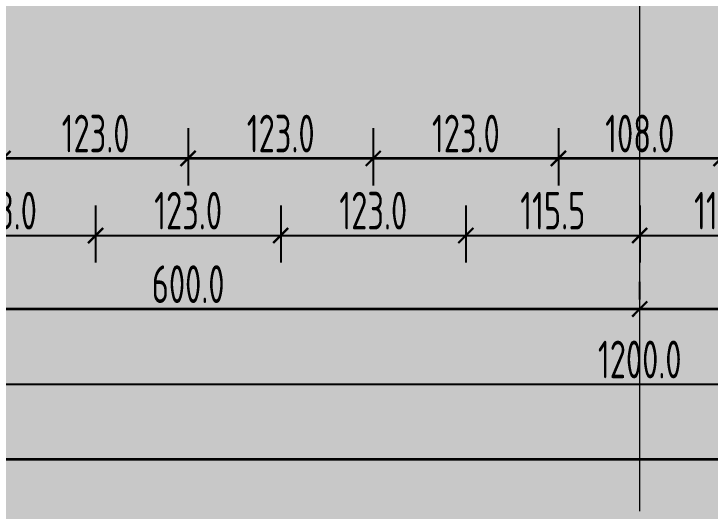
# Model space of a CAD drawing. Extents: x 6529560 to 6558080, y 5579316 to 5588131.
# Drawn here: x 6543831.142 to 6543835.767, y 5579599.626 to 5579602.927 of the extents above; entities that cross this region are included whole.
import ezdxf

# ---------------------------------------------------------------- set-up
doc = ezdxf.new("R2010")
doc.units = 0
doc.header["$MEASUREMENT"] = 0
doc.header["$PDSIZE"] = -5
doc.linetypes.add('ACAD_ISO10W100', pattern=[18, 12, -3, 0, -3])
doc.layers.get('0').update_dxf_attribs({"color": 2, "linetype": 'CONTINUOUS', "lineweight": 5})
doc.layers.get('Defpoints').update_dxf_attribs({"linetype": 'CONTINUOUS'})
for name, color, linetype, lineweight in [('arch_osie', 181, 'CONTINUOUS', 5), ('arch_powierzchnia', 6, 'CONTINUOUS', 35), ('arch_wymiary', 2, 'CONTINUOUS', 13)]:
    doc.layers.add(name, color=color, linetype=linetype, lineweight=lineweight)
doc.styles.add('ISO8', font='iso8.shx', dxfattribs={"width": 0.7})
doc.styles.add('ROMANS', font='romans.shx', dxfattribs={"width": 0.8})
doc.dimstyles.new('biura', dxfattribs={"dimtxt": 0.25, "dimasz": 0.1, "dimexe": 0.18, "dimexo": 0.0625, "dimgap": 0.04, "dimtad": 1, "dimdec": 1, "dimlfac": 100, "dimzin": 0, "dimdsep": 46, "dimtxsty": 'ISO8', "dimblk": 'ARCHTICK', "dimcen": 0.09, "dimadec": 0, "dimazin": 0, "dimtfac": 1, "dimtdec": 1, "dimtix": 1, "dimtofl": 0, "dimtmove": 0, "dimatfit": 3, "dimldrblk": 'ARCHTICK', "dimfxl": 0.2, "dimfxlon": 1, "dimtolj": 1, "dimtzin": 0, "dimarcsym": 0})
doc.dimstyles.new('D-GB-50', dxfattribs={"dimscale": 50, "dimtxt": 2.5, "dimasz": 2.5, "dimexe": 1, "dimexo": 2, "dimtad": 1, "dimdec": 0, "dimtxsty": 'ROMANS', "dimblk": 'OBLIQUE', "dimcen": 2.5, "dimdle": 1, "dimclrd": 256, "dimclre": 256, "dimclrt": 2, "dimadec": 0, "dimazin": 0, "dimtfac": 1, "dimtdec": 0, "dimtix": 1, "dimtmove": 2, "dimatfit": 3, "dimfxl": 1, "dimarcsym": 0})

# ---------------------------------------------------------------- blocks, each defined once
blk = doc.blocks.new('_ArchTick')
at = {"color": 0, "linetype": 'ByBlock', "const_width": 0.15}
blk.add_lwpolyline([(-0.5, -0.5), (0.5, 0.5)], dxfattribs=at)
blk = doc.blocks.new('*D514')
at = {"layer": 'arch_wymiary', "color": 0, "lineweight": -2, "transparency": 16777216}
for p, q in [((6543745.299701357, 5579600.167649211), (6543745.299701357, 5579599.787649211)), ((6543853.299701356, 5579600.167649211), (6543853.299701356, 5579599.787649211)), ((6543745.299701357, 5579599.967649211), (6543853.299701356, 5579599.967649211))]:
    blk.add_line(p, q, dxfattribs=at)
at = {"layer": 'Defpoints', "color": 0, "transparency": 16777216}
for p in [(6543745.299701357, 5579601.967649211), (6543853.299701356, 5579601.967638508), (6543853.299701356, 5579599.967649211)]:
    blk.add_point(p, dxfattribs=at)
at = {"layer": 'arch_wymiary', "color": 0, "lineweight": -2, "transparency": 16777216, "xscale": 0.1, "yscale": 0.1, "zscale": 0.1, "rotation": 180}
blk.add_blockref('_ArchTick', (6543745.299701357, 5579599.967649211), dxfattribs=at)
at = {"layer": 'arch_wymiary', "color": 0, "lineweight": -2, "transparency": 16777216, "xscale": 0.1, "yscale": 0.1, "zscale": 0.1}
blk.add_blockref('_ArchTick', (6543853.299701356, 5579599.967649211), dxfattribs=at)
at = {"layer": 'arch_wymiary', "color": 0, "transparency": 16777216, "insert": (6543799.299701357, 5579600.132649211), "char_height": 0.25, "attachment_point": 5, "style": 'ISO8'}
blk.add_mtext('\\A1;10800.0', dxfattribs=at)
blk = doc.blocks.new('*D522')
at = {"layer": 'arch_wymiary', "color": 0, "lineweight": -2, "transparency": 16777216}
for p, q in [((6543829.299701357, 5579600.667504827), (6543829.299701357, 5579600.287504827)), ((6543841.299701356, 5579600.667504827), (6543841.299701356, 5579600.287504827)), ((6543829.299701357, 5579600.467504826), (6543841.299701356, 5579600.467504826))]:
    blk.add_line(p, q, dxfattribs=at)
at = {"layer": 'Defpoints', "color": 0, "transparency": 16777216}
for p in [(6543829.299701357, 5579601.467504826), (6543841.299701356, 5579601.467504826), (6543841.299701356, 5579600.467504826)]:
    blk.add_point(p, dxfattribs=at)
at = {"layer": 'arch_wymiary', "color": 0, "lineweight": -2, "transparency": 16777216, "xscale": 0.1, "yscale": 0.1, "zscale": 0.1, "rotation": 180}
blk.add_blockref('_ArchTick', (6543829.299701357, 5579600.467504826), dxfattribs=at)
at = {"layer": 'arch_wymiary', "color": 0, "lineweight": -2, "transparency": 16777216, "xscale": 0.1, "yscale": 0.1, "zscale": 0.1}
blk.add_blockref('_ArchTick', (6543841.299701356, 5579600.467504826), dxfattribs=at)
at = {"layer": 'arch_wymiary', "color": 0, "transparency": 16777216, "insert": (6543835.299701357, 5579600.632504827), "char_height": 0.25, "attachment_point": 5, "style": 'ISO8'}
blk.add_mtext('\\A1;1200.0', dxfattribs=at)
blk = doc.blocks.new('*D526')
at = {"layer": 'arch_wymiary', "color": 0, "lineweight": -2, "transparency": 16777216}
for p, q in [((6543835.299701322, 5579601.030149212), (6543835.299701322, 5579601.14764921)), ((6543841.299701254, 5579601.02263027), (6543841.299701254, 5579601.14764921)), ((6543841.299701254, 5579600.967649211), (6543835.299701322, 5579600.967649211))]:
    blk.add_line(p, q, dxfattribs=at)
at = {"layer": 'Defpoints', "color": 0, "transparency": 16777216}
for p in [(6543835.299701322, 5579600.967649211), (6543835.299701322, 5579600.967649211), (6543841.299701254, 5579600.960130269)]:
    blk.add_point(p, dxfattribs=at)
at = {"layer": 'arch_wymiary', "color": 0, "lineweight": -2, "transparency": 16777216, "xscale": 0.1, "yscale": 0.1, "zscale": 0.1, "rotation": 180}
blk.add_blockref('_ArchTick', (6543835.299701322, 5579600.967649211), dxfattribs=at)
at = {"layer": 'arch_wymiary', "color": 0, "lineweight": -2, "transparency": 16777216, "xscale": 0.1, "yscale": 0.1, "zscale": 0.1}
blk.add_blockref('_ArchTick', (6543841.299701254, 5579600.967649211), dxfattribs=at)
at = {"layer": 'arch_wymiary', "color": 0, "transparency": 16777216, "insert": (6543838.299701288, 5579601.13264921), "char_height": 0.25, "attachment_point": 5, "style": 'ISO8'}
blk.add_mtext('\\A1;600.0', dxfattribs=at)
blk = doc.blocks.new('*D527')
at = {"layer": 'arch_wymiary', "color": 0, "lineweight": -2, "transparency": 16777216}
for p, q in [((6543835.299701322, 5579601.030149212), (6543835.299701322, 5579601.14764921)), ((6543835.299701322, 5579600.967649211), (6543829.299701254, 5579600.967649211)), ((6543829.299701254, 5579600.905149805), (6543829.299701254, 5579600.787649211))]:
    blk.add_line(p, q, dxfattribs=at)
at = {"layer": 'Defpoints', "color": 0, "transparency": 16777216}
for p in [(6543829.299701254, 5579600.967649806), (6543829.299701254, 5579600.967649211), (6543835.299701322, 5579600.967649211)]:
    blk.add_point(p, dxfattribs=at)
at = {"layer": 'arch_wymiary', "color": 0, "lineweight": -2, "transparency": 16777216, "xscale": 0.1, "yscale": 0.1, "zscale": 0.1, "rotation": 180}
blk.add_blockref('_ArchTick', (6543829.299701254, 5579600.967649211), dxfattribs=at)
at = {"layer": 'arch_wymiary', "color": 0, "lineweight": -2, "transparency": 16777216, "xscale": 0.1, "yscale": 0.1, "zscale": 0.1}
blk.add_blockref('_ArchTick', (6543835.299701322, 5579600.967649211), dxfattribs=at)
at = {"layer": 'arch_wymiary', "color": 0, "transparency": 16777216, "insert": (6543832.299701287, 5579601.13264921), "char_height": 0.25, "attachment_point": 5, "style": 'ISO8'}
blk.add_mtext('\\A1;600.0', dxfattribs=at)
blk = doc.blocks.new('*D465')
at = {"layer": 'arch_wymiary', "color": 0, "lineweight": -2, "transparency": 16777216}
for p, q in [((6543830.45470173, 5579601.655712285), (6543830.45470173, 5579601.275712285)), ((6543831.684701729, 5579601.655712285), (6543831.684701729, 5579601.275712285)), ((6543830.45470173, 5579601.455712285), (6543831.684701729, 5579601.455712285))]:
    blk.add_line(p, q, dxfattribs=at)
at = {"layer": 'Defpoints', "color": 0, "transparency": 16777216}
for p in [(6543830.45470173, 5579603.661324249), (6543831.684701729, 5579603.661324249), (6543831.684701729, 5579601.455712285)]:
    blk.add_point(p, dxfattribs=at)
at = {"layer": 'arch_wymiary', "color": 0, "lineweight": -2, "transparency": 16777216, "xscale": 0.1, "yscale": 0.1, "zscale": 0.1, "rotation": 180}
blk.add_blockref('_ArchTick', (6543830.45470173, 5579601.455712285), dxfattribs=at)
at = {"layer": 'arch_wymiary', "color": 0, "lineweight": -2, "transparency": 16777216, "xscale": 0.1, "yscale": 0.1, "zscale": 0.1}
blk.add_blockref('_ArchTick', (6543831.684701729, 5579601.455712285), dxfattribs=at)
at = {"layer": 'arch_wymiary', "color": 0, "transparency": 16777216, "insert": (6543831.06970173, 5579601.620712285), "char_height": 0.25, "attachment_point": 5, "style": 'ISO8'}
blk.add_mtext('\\A1;123.0', dxfattribs=at)
blk = doc.blocks.new('*D478')
at = {"layer": 'arch_wymiary', "color": 0, "lineweight": -2, "transparency": 16777216}
for p, q in [((6543831.684701729, 5579601.655712285), (6543831.684701729, 5579601.275712285)), ((6543832.914701729, 5579601.655712285), (6543832.914701729, 5579601.275712285)), ((6543831.684701729, 5579601.455712285), (6543832.914701729, 5579601.455712285))]:
    blk.add_line(p, q, dxfattribs=at)
at = {"layer": 'Defpoints', "color": 0, "transparency": 16777216}
for p in [(6543832.914701729, 5579603.704785637), (6543831.684701729, 5579603.661324249), (6543832.914701729, 5579601.455712285)]:
    blk.add_point(p, dxfattribs=at)
at = {"layer": 'arch_wymiary', "color": 0, "lineweight": -2, "transparency": 16777216, "xscale": 0.1, "yscale": 0.1, "zscale": 0.1, "rotation": 180}
blk.add_blockref('_ArchTick', (6543831.684701729, 5579601.455712285), dxfattribs=at)
at = {"layer": 'arch_wymiary', "color": 0, "lineweight": -2, "transparency": 16777216, "xscale": 0.1, "yscale": 0.1, "zscale": 0.1}
blk.add_blockref('_ArchTick', (6543832.914701729, 5579601.455712285), dxfattribs=at)
at = {"layer": 'arch_wymiary', "color": 0, "transparency": 16777216, "insert": (6543832.299701729, 5579601.620712285), "char_height": 0.25, "attachment_point": 5, "style": 'ISO8'}
blk.add_mtext('\\A1;123.0', dxfattribs=at)
blk = doc.blocks.new('*D479')
at = {"layer": 'arch_wymiary', "color": 0, "lineweight": -2, "transparency": 16777216}
for p, q in [((6543832.914701729, 5579601.655712285), (6543832.914701729, 5579601.275712285)), ((6543834.144701731, 5579601.655712285), (6543834.144701731, 5579601.275712285)), ((6543832.914701729, 5579601.455712285), (6543834.144701731, 5579601.455712285))]:
    blk.add_line(p, q, dxfattribs=at)
at = {"layer": 'Defpoints', "color": 0, "transparency": 16777216}
for p in [(6543832.914701729, 5579603.704785637), (6543834.144701731, 5579603.704785637), (6543834.144701731, 5579601.455712285)]:
    blk.add_point(p, dxfattribs=at)
at = {"layer": 'arch_wymiary', "color": 0, "lineweight": -2, "transparency": 16777216, "xscale": 0.1, "yscale": 0.1, "zscale": 0.1, "rotation": 180}
blk.add_blockref('_ArchTick', (6543832.914701729, 5579601.455712285), dxfattribs=at)
at = {"layer": 'arch_wymiary', "color": 0, "lineweight": -2, "transparency": 16777216, "xscale": 0.1, "yscale": 0.1, "zscale": 0.1}
blk.add_blockref('_ArchTick', (6543834.144701731, 5579601.455712285), dxfattribs=at)
at = {"layer": 'arch_wymiary', "color": 0, "transparency": 16777216, "insert": (6543833.52970173, 5579601.620712285), "char_height": 0.25, "attachment_point": 5, "style": 'ISO8'}
blk.add_mtext('\\A1;123.0', dxfattribs=at)
blk = doc.blocks.new('*D480')
at = {"layer": 'arch_wymiary', "color": 0, "lineweight": -2, "transparency": 16777216}
for p, q in [((6543834.144701731, 5579601.655712285), (6543834.144701731, 5579601.275712285)), ((6543835.299701444, 5579601.655712285), (6543835.299701444, 5579601.275712285)), ((6543834.144701731, 5579601.455712285), (6543835.299701444, 5579601.455712285))]:
    blk.add_line(p, q, dxfattribs=at)
at = {"layer": 'Defpoints', "color": 0, "transparency": 16777216}
for p in [(6543834.144701731, 5579603.704785637), (6543835.299701444, 5579603.70477842), (6543835.299701444, 5579601.455712285)]:
    blk.add_point(p, dxfattribs=at)
at = {"layer": 'arch_wymiary', "color": 0, "lineweight": -2, "transparency": 16777216, "xscale": 0.1, "yscale": 0.1, "zscale": 0.1, "rotation": 180}
blk.add_blockref('_ArchTick', (6543834.144701731, 5579601.455712285), dxfattribs=at)
at = {"layer": 'arch_wymiary', "color": 0, "lineweight": -2, "transparency": 16777216, "xscale": 0.1, "yscale": 0.1, "zscale": 0.1}
blk.add_blockref('_ArchTick', (6543835.299701444, 5579601.455712285), dxfattribs=at)
at = {"layer": 'arch_wymiary', "color": 0, "transparency": 16777216, "insert": (6543834.722201587, 5579601.620712285), "char_height": 0.25, "attachment_point": 5, "style": 'ISO8'}
blk.add_mtext('\\A1;115.5', dxfattribs=at)
blk = doc.blocks.new('*D481')
at = {"layer": 'arch_wymiary', "color": 0, "lineweight": -2, "transparency": 16777216}
for p, q in [((6543835.299701444, 5579601.655712285), (6543835.299701444, 5579601.275712285)), ((6543836.454701871, 5579601.655712285), (6543836.454701871, 5579601.275712285)), ((6543835.299701444, 5579601.455712285), (6543836.454701871, 5579601.455712285))]:
    blk.add_line(p, q, dxfattribs=at)
at = {"layer": 'Defpoints', "color": 0, "transparency": 16777216}
for p in [(6543835.299701444, 5579603.70477842), (6543836.454701871, 5579603.704784283), (6543836.454701871, 5579601.455712285)]:
    blk.add_point(p, dxfattribs=at)
at = {"layer": 'arch_wymiary', "color": 0, "lineweight": -2, "transparency": 16777216, "xscale": 0.1, "yscale": 0.1, "zscale": 0.1, "rotation": 180}
blk.add_blockref('_ArchTick', (6543835.299701444, 5579601.455712285), dxfattribs=at)
at = {"layer": 'arch_wymiary', "color": 0, "lineweight": -2, "transparency": 16777216, "xscale": 0.1, "yscale": 0.1, "zscale": 0.1}
blk.add_blockref('_ArchTick', (6543836.454701871, 5579601.455712285), dxfattribs=at)
at = {"layer": 'arch_wymiary', "color": 0, "transparency": 16777216, "insert": (6543835.877201658, 5579601.620712285), "char_height": 0.25, "attachment_point": 5, "style": 'ISO8'}
blk.add_mtext('\\A1;115.5', dxfattribs=at)
blk = doc.blocks.new('*D421')
at = {"layer": 'arch_wymiary', "color": 0, "lineweight": -2, "transparency": 16777216}
for p, q in [((6543831.069701728, 5579602.167649211), (6543831.069701728, 5579601.78764921)), ((6543832.299701729, 5579602.167649211), (6543832.299701729, 5579601.78764921)), ((6543831.069701728, 5579601.967649211), (6543832.299701729, 5579601.967649211))]:
    blk.add_line(p, q, dxfattribs=at)
at = {"layer": 'Defpoints', "color": 0, "transparency": 16777216}
for p in [(6543831.069701728, 5579604.147640493), (6543832.299701729, 5579604.147640493), (6543832.299701729, 5579601.967649211)]:
    blk.add_point(p, dxfattribs=at)
at = {"layer": 'arch_wymiary', "color": 0, "lineweight": -2, "transparency": 16777216, "xscale": 0.1, "yscale": 0.1, "zscale": 0.1, "rotation": 180}
blk.add_blockref('_ArchTick', (6543831.069701728, 5579601.967649211), dxfattribs=at)
at = {"layer": 'arch_wymiary', "color": 0, "lineweight": -2, "transparency": 16777216, "xscale": 0.1, "yscale": 0.1, "zscale": 0.1}
blk.add_blockref('_ArchTick', (6543832.299701729, 5579601.967649211), dxfattribs=at)
at = {"layer": 'arch_wymiary', "color": 0, "transparency": 16777216, "insert": (6543831.684701729, 5579602.132649211), "char_height": 0.25, "attachment_point": 5, "style": 'ISO8'}
blk.add_mtext('\\A1;123.0', dxfattribs=at)
blk = doc.blocks.new('*D422')
at = {"layer": 'arch_wymiary', "color": 0, "lineweight": -2, "transparency": 16777216}
for p, q in [((6543832.299701729, 5579602.167649211), (6543832.299701729, 5579601.78764921)), ((6543833.52970173, 5579602.167649211), (6543833.52970173, 5579601.78764921)), ((6543832.299701729, 5579601.967649211), (6543833.52970173, 5579601.967649211))]:
    blk.add_line(p, q, dxfattribs=at)
at = {"layer": 'Defpoints', "color": 0, "transparency": 16777216}
for p in [(6543832.299701729, 5579604.147640493), (6543833.52970173, 5579604.147640493), (6543833.52970173, 5579601.967649211)]:
    blk.add_point(p, dxfattribs=at)
at = {"layer": 'arch_wymiary', "color": 0, "lineweight": -2, "transparency": 16777216, "xscale": 0.1, "yscale": 0.1, "zscale": 0.1, "rotation": 180}
blk.add_blockref('_ArchTick', (6543832.299701729, 5579601.967649211), dxfattribs=at)
at = {"layer": 'arch_wymiary', "color": 0, "lineweight": -2, "transparency": 16777216, "xscale": 0.1, "yscale": 0.1, "zscale": 0.1}
blk.add_blockref('_ArchTick', (6543833.52970173, 5579601.967649211), dxfattribs=at)
at = {"layer": 'arch_wymiary', "color": 0, "transparency": 16777216, "insert": (6543832.91470173, 5579602.132649211), "char_height": 0.25, "attachment_point": 5, "style": 'ISO8'}
blk.add_mtext('\\A1;123.0', dxfattribs=at)
blk = doc.blocks.new('*D423')
at = {"layer": 'arch_wymiary', "color": 0, "lineweight": -2, "transparency": 16777216}
for p, q in [((6543833.52970173, 5579602.167649211), (6543833.52970173, 5579601.78764921)), ((6543834.759702003, 5579602.167649211), (6543834.759702003, 5579601.78764921)), ((6543833.52970173, 5579601.967649211), (6543834.759702003, 5579601.967649211))]:
    blk.add_line(p, q, dxfattribs=at)
at = {"layer": 'Defpoints', "color": 0, "transparency": 16777216}
for p in [(6543833.52970173, 5579604.147640493), (6543834.759702003, 5579604.147639734), (6543834.759702003, 5579601.967649211)]:
    blk.add_point(p, dxfattribs=at)
at = {"layer": 'arch_wymiary', "color": 0, "lineweight": -2, "transparency": 16777216, "xscale": 0.1, "yscale": 0.1, "zscale": 0.1, "rotation": 180}
blk.add_blockref('_ArchTick', (6543833.52970173, 5579601.967649211), dxfattribs=at)
at = {"layer": 'arch_wymiary', "color": 0, "lineweight": -2, "transparency": 16777216, "xscale": 0.1, "yscale": 0.1, "zscale": 0.1}
blk.add_blockref('_ArchTick', (6543834.759702003, 5579601.967649211), dxfattribs=at)
at = {"layer": 'arch_wymiary', "color": 0, "transparency": 16777216, "insert": (6543834.144701867, 5579602.132649211), "char_height": 0.25, "attachment_point": 5, "style": 'ISO8'}
blk.add_mtext('\\A1;123.0', dxfattribs=at)
blk = doc.blocks.new('*D424')
at = {"layer": 'arch_wymiary', "color": 0, "lineweight": -2, "transparency": 16777216}
for p, q in [((6543834.759702003, 5579602.167649211), (6543834.759702003, 5579601.78764921)), ((6543835.839702134, 5579602.167649211), (6543835.839702134, 5579601.78764921)), ((6543834.759702003, 5579601.967649211), (6543835.839702134, 5579601.967649211))]:
    blk.add_line(p, q, dxfattribs=at)
at = {"layer": 'Defpoints', "color": 0, "transparency": 16777216}
for p in [(6543834.759702003, 5579604.147639734), (6543835.839702134, 5579604.147639734), (6543835.839702134, 5579601.967649211)]:
    blk.add_point(p, dxfattribs=at)
at = {"layer": 'arch_wymiary', "color": 0, "lineweight": -2, "transparency": 16777216, "xscale": 0.1, "yscale": 0.1, "zscale": 0.1, "rotation": 180}
blk.add_blockref('_ArchTick', (6543834.759702003, 5579601.967649211), dxfattribs=at)
at = {"layer": 'arch_wymiary', "color": 0, "lineweight": -2, "transparency": 16777216, "xscale": 0.1, "yscale": 0.1, "zscale": 0.1}
blk.add_blockref('_ArchTick', (6543835.839702134, 5579601.967649211), dxfattribs=at)
at = {"layer": 'arch_wymiary', "color": 0, "transparency": 16777216, "insert": (6543835.299702069, 5579602.132649211), "char_height": 0.25, "attachment_point": 5, "style": 'ISO8'}
blk.add_mtext('\\A1;108.0', dxfattribs=at)
blk = doc.blocks.new('_OBLIQUE')
at = {"color": 0, "linetype": 'ByBlock', "lineweight": -2}
blk.add_line((-0.5, -0.5), (0.5, 0.5), dxfattribs=at)

msp = doc.modelspace()

# ---------------------------------------------------------------- linework, layer by layer
at = {"layer": 'arch_osie', "linetype": 'ACAD_ISO10W100', "ltscale": 0.3, "extrusion": (-4.9483178e-09, -8.026501e-10, 1)}
msp.add_lwpolyline([(6543835.299690938, 5579599.62578258), (6543835.299693771, 5579618.13960072)], dxfattribs=at)
at = {"layer": 'arch_powierzchnia'}
for points in [[(6543740.739702823, 5579621.115133819), (6543857.859691394, 5579621.115133819), (6543857.859691394, 5579599.967649211), (6543740.739702823, 5579599.967649211)], [(6543741.739702823, 5579620.11513382), (6543856.859691393, 5579620.11513382), (6543856.859691393, 5579600.967649211), (6543741.739702823, 5579600.967649211)], [(6543742.739702822, 5579619.115133819), (6543855.859691393, 5579619.115133819), (6543855.859691393, 5579601.967649211), (6543742.739702822, 5579601.967649211)]]:
    msp.add_lwpolyline(points, close=True, dxfattribs=at)

# ---------------------------------------------------------------- dimensions: what is measured, and where the dimension line sits
at = {"layer": 'arch_wymiary'}
for base, p1, p2, override, picture, middle in [((6543832.299701729, 5579601.967649211, 7.302244769838678), (6543831.069701728, 5579604.147640493, 0.0368522694690317), (6543832.299701729, 5579604.147640493, 0.0368522694690317), {"dimtmove": 1}, '*D421', (6543831.684701729, 5579602.132649211, 7.302244769838678)), ((6543833.52970173, 5579601.967649211, 7.302244769838678), (6543832.299701729, 5579604.147640493, 0.0368522694690317), (6543833.52970173, 5579604.147640493, 0.0368522694690317), {"dimtmove": 1}, '*D422', (6543832.91470173, 5579602.132649211, 7.302244769838678)), ((6543834.759702003, 5579601.967649211, 7.302244769838678), (6543833.52970173, 5579604.147640493, 0.0368522694690317), (6543834.759702003, 5579604.147639734, 0.0368523469084723), {"dimtmove": 1}, '*D423', (6543834.144701867, 5579602.132649211, 7.302244769838678)), ((6543835.839702134, 5579601.967649211, 7.302244769838678), (6543834.759702003, 5579604.147639734, 0.0368523469084723), (6543835.839702134, 5579604.147639734, 0.0368523856281913), {"dimtmove": 1}, '*D424', (6543835.299702069, 5579602.132649211, 7.302244769838678)), ((6543832.914701729, 5579601.455712285, 7.302244769838678), (6543831.684701729, 5579603.661324249, 0.036852269469021), (6543832.914701729, 5579603.704785637, 14.6413418617332), {"dimtmove": 1}, '*D478', (6543832.299701729, 5579601.620712285, 7.302244769838678)), ((6543834.144701731, 5579601.455712285, 7.302244769838678), (6543832.914701729, 5579603.704785637, 14.6413418617332), (6543834.144701731, 5579603.704785637, 0.036852269513572), {"dimtmove": 1}, '*D479', (6543833.52970173, 5579601.620712285, 7.302244769838678)), ((6543835.299701444, 5579601.455712285, 7.302244769838678), (6543834.144701731, 5579603.704785637, 0.036852269513572), (6543835.299701444, 5579603.70477842, 14.64134195628881), {"dimtmove": 1}, '*D480', (6543834.722201587, 5579601.620712285, 7.302244769838678)), ((6543836.454701871, 5579601.455712285, 7.302244769838678), (6543835.299701444, 5579603.70477842, 14.64134195628881), (6543836.454701871, 5579603.704784283, 14.64134195983274), {"dimtmove": 1}, '*D481', (6543835.877201658, 5579601.620712285, 7.302244769838678)), ((6543831.684701729, 5579601.455712285, 7.302244769838678), (6543830.45470173, 5579603.661324249, 0.0368522694690281), (6543831.684701729, 5579603.661324249, 0.036852269469021), {"dimtmove": 1}, '*D465', (6543831.06970173, 5579601.620712285, 7.302244769838678)), ((6543853.299701356, 5579599.967649211, 7.302244769838678), (6543745.299701357, 5579601.967649211, -7.0438853e-08), (6543853.299701356, 5579601.967638508, 8.835267105e-07), {"dimtxt": 0.25}, '*D514', (6543799.299701357, 5579600.132649211, 7.302244769838678)), ((6543841.299701356, 5579600.467504826, 7.302244769838678), (6543829.299701357, 5579601.467504826, -7.0438853e-08), (6543841.299701356, 5579601.467504826, -7.0438853e-08), {"dimtxt": 0.25}, '*D522', (6543835.299701357, 5579600.632504827, 7.302244769838678)), ((6543829.299701254, 5579600.967649211, -7.0438853e-08), (6543835.299701322, 5579600.967649211, -7.302244910716384), (6543829.299701254, 5579600.967649806, -7.302244016130634), {"dimtxt": 0.25}, '*D527', (6543832.299701287, 5579601.13264921, -7.0438853e-08)), ((6543835.299701322, 5579600.967649211, -7.0438853e-08), (6543841.299701254, 5579600.960130269, -7.0438853e-08), (6543835.299701322, 5579600.967649211, -7.302244910716384), {"dimtxt": 0.25}, '*D526', (6543838.299701288, 5579601.13264921, -7.0438853e-08))]:
    dim = msp.add_linear_dim(base=base, p1=p1, p2=p2, dimstyle='biura', override=override, dxfattribs=at)
    dim.commit()
    dim.dimension.update_dxf_attribs({"geometry": picture, "text_midpoint": middle})

# ---------------------------------------------------------------- leaders
at = {"color": 1}
for points in [[(6543807.932818373, 5579535.059473499, -14.42582530227222), (6543808.77015815, 5579536.559850283, -14.42582530227222), (6543816.345050599, 5579536.559850283, -14.42582530227222)], [(6543788.858376611, 5579497.696539732, -27.82502043707615), (6543789.695716388, 5579499.196916517, -27.82502043707615), (6543797.270608837, 5579499.196916517, -27.82502043707615)]]:
    msp.add_leader(points, dimstyle='D-GB-50', override={"dimclrd": 0}, dxfattribs=at)

doc.saveas('drawing.dxf')
